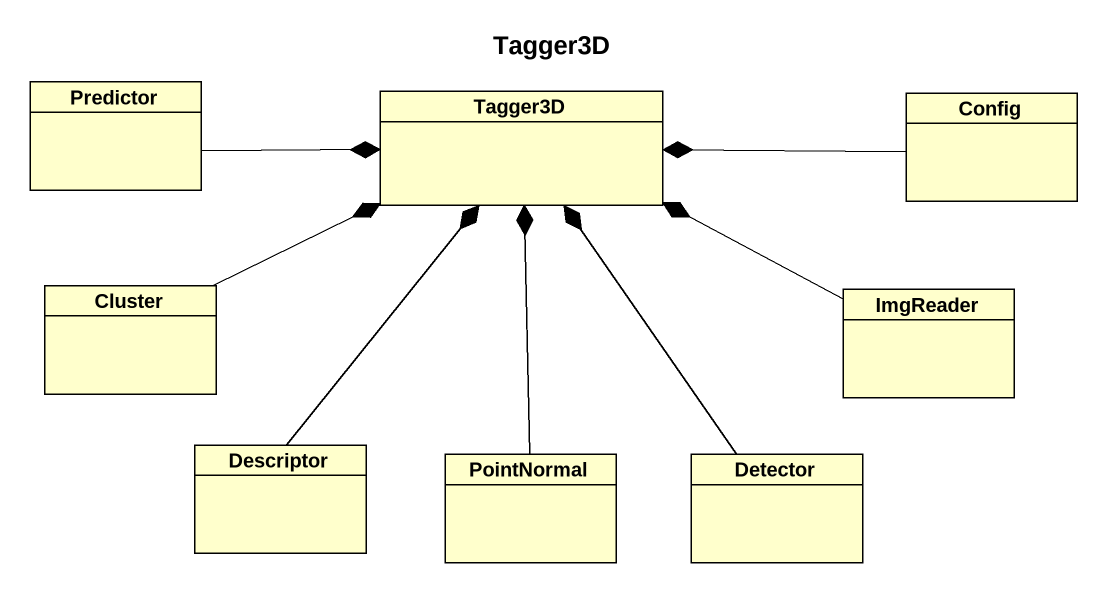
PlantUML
@startuml
title Tagger3D
hide circle
hide empty members
class Predictor
class Tagger3D
class Config
class Cluster
class ImgReader
class Descriptor
class PointNormal
class Detector
Predictor -right-* Tagger3D
Config -left-* Tagger3D
Cluster -right-* Tagger3D
ImgReader -left-* Tagger3D
Descriptor -up-* Tagger3D
PointNormal -up-* Tagger3D
Detector -up-* Tagger3D
@enduml
